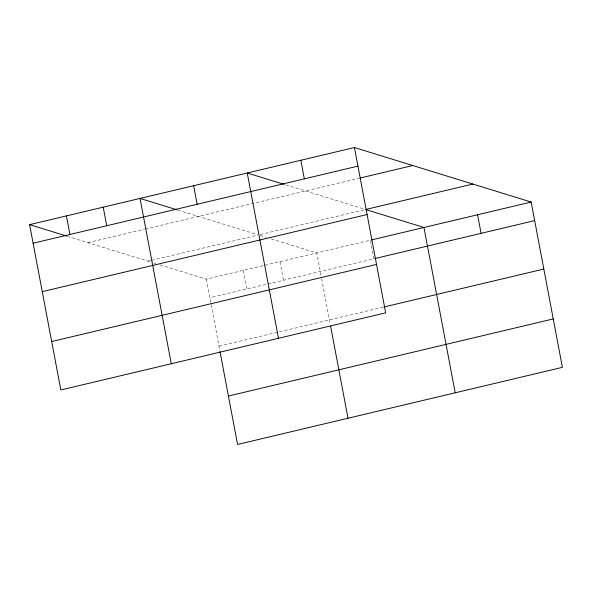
<?xml version="1.0" encoding="UTF-8"?>
<svg xmlns="http://www.w3.org/2000/svg" width="592" height="592" viewBox="0 0 592 592"><rect width="100%" height="100%" fill="white"/><g stroke="black" fill="none" stroke-linecap="round" stroke-linejoin="round"><path stroke-width="0.44" stroke-dasharray="2.96 2.22" d="M87.919 242.639L144.492 229.208M145.388 228.993L359.159 178.251M148.007 261.168L150.701 260.524M151.596 260.31L257.557 235.165M260.236 234.528L364.753 209.716M160.018 264.868L206.327 279.15L370.37 240.211L373.878 258.785L209.834 297.724M218.988 346.15L383.031 307.211M285.832 184.889L364.768 209.235M177.785 210.071L257.572 234.676M260.169 235.475L266.171 237.333M271.314 238.916L316.772 252.932L321.471 277.789M67.34 236.289L150.583 261.96M154.009 263.018L155.726 263.544M321.641 278.684L330.292 324.468M279.957 261.671L283.464 280.245M243.142 270.411L246.649 288.985M206.327 279.15L219.847 350.679"/><path stroke-width="0.89" d="M354.438 147.541L385.673 312.85L60.835 389.958L29.6 224.649L354.438 147.541L531.165 202.042L562.4 367.351L237.562 444.459L220.017 351.589M33.108 243.223L357.945 166.123M360.054 178.037L412.757 165.531M365.649 209.501L472.845 184.06M42.261 291.649L367.099 214.541M371.265 239.997L531.165 202.042M374.773 258.578L534.672 220.624M51.689 341.532L376.527 264.432M383.919 306.996L543.826 269.042M228.416 396.033L553.254 318.925M284.123 184.364L247.241 172.99L278.477 338.291M366.507 209.768L423.968 227.491L455.204 392.792M176.927 209.805L140.045 198.431L171.28 363.74M29.6 224.649L66.482 236.023M477.566 214.77L481.074 233.344M300.84 160.269L304.347 178.843M330.632 326.281L348.007 418.241M193.643 185.71L197.151 204.284M103.23 207.17L106.738 225.752M66.415 215.91L69.923 234.484"/></g></svg>
